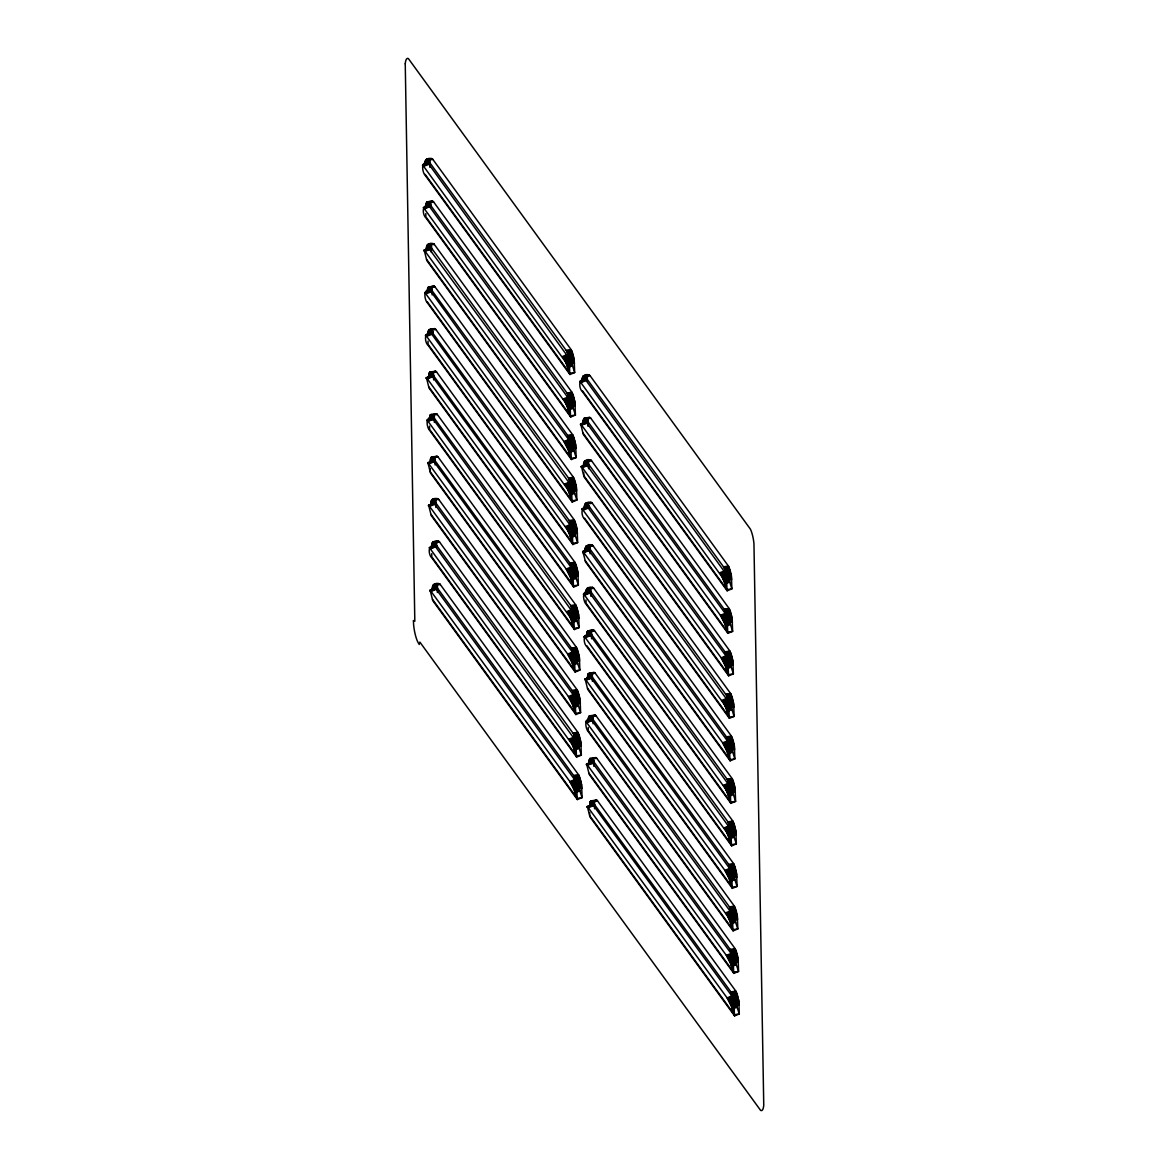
<?xml version="1.0" encoding="UTF-8"?>
<svg xmlns="http://www.w3.org/2000/svg" width="1169" height="1169" viewBox="0 0 1169 1169"><rect width="100%" height="100%" fill="white"/><g stroke="black" fill="none" stroke-linecap="round" stroke-linejoin="round"><path stroke-width="1.5" d="M425.706 206.431L425.691 207.571L430.601 206.811L430.806 203.684L425.896 204.443L425.706 206.431L430.616 205.671M426.422 250.078C424.946 245.402 430.353 241.194 434.327 244.409L572.678 434.751L575.659 444.468L576.142 457.561L571.422 459.505L426.773 260.497L424.186 250.049L563.955 441.531L568.178 449.729L571.422 459.505M427.167 292.586L427.752 287.983L429.359 286.946L568.514 478.033L571.495 487.736L571.977 500.843L576.887 500.069L576.405 486.976L573.424 477.259L435.073 286.916L433.538 286.098L432.662 287.209M429.871 163.163L424.961 163.923L425.034 162.886L429.944 162.111L429.914 167.386M427.912 335.108L428.497 330.491L430.09 329.453L569.245 520.541L572.226 530.244L572.722 543.351L577.632 542.577L577.15 529.484L574.169 519.767L435.803 329.424L433.655 329.19M426.627 246.951L431.551 246.191L431.39 252.402M429.418 418.984L429.388 420.124L434.313 419.35L434.4 417.158L429.476 417.932L429.418 418.984L434.327 418.21M427.255 290.409L432.165 289.634L432.135 294.909M430.134 462.632L430.718 458.014L432.325 456.977L571.48 648.064L574.461 657.782L574.943 670.874L579.853 670.1L579.371 657.007L576.39 647.305L438.039 456.947L436.183 456.348M432.822 334.334L433.027 331.207M433.582 375.702L428.672 376.476L428.745 375.424L433.655 374.65L433.626 379.925M431.639 546.507L431.624 547.647L436.534 546.873L436.622 544.696L431.712 545.455L431.639 546.507L436.548 545.733M432.369 590.155C430.879 585.464 436.3 581.256 440.26 584.471L578.611 774.828L581.592 784.531L582.089 797.638L577.354 799.567L432.72 600.559L430.119 590.126L569.887 781.593L574.111 789.806L577.354 799.567M430.338 459.505L435.248 458.73L435.102 464.941M435.803 503.225L430.893 504L430.966 502.948L435.876 502.173L435.847 507.448M432.574 587.028L437.484 586.253L437.338 592.464M582.162 381.372C580.672 376.696 586.093 372.487 590.067 375.687L728.419 566.044L731.399 575.762L731.882 588.855L727.162 590.798L582.513 391.79C578.29 388.254 578.553 376.009 586.064 380.524L726.782 574.958L722.047 576.901L579.926 381.342M582.922 422.74L582.907 423.879L587.817 423.12L588.022 419.992L583.112 420.752L582.922 422.74L587.832 421.98M583.652 466.402C582.162 461.711 587.583 457.503 591.543 460.718L729.909 651.06L732.875 660.777L733.372 673.87L728.638 675.814L584.003 476.806L581.402 466.358L721.185 657.84L725.408 666.038L728.638 675.814M584.398 508.91C582.907 504.219 588.328 500.011 592.288 503.225L730.64 693.568L733.621 703.285L734.117 716.378L729.383 718.321L584.748 519.314C580.511 515.777 580.788 503.532 588.299 508.062L729.003 702.481L724.283 704.425L582.147 508.866M587.072 380.612L587.452 376.666M585.128 551.417C583.652 546.727 589.059 542.518 593.034 545.733L731.385 736.075L734.366 745.793L734.848 758.886L730.128 760.829L585.479 561.821L582.893 551.373L722.661 742.856L726.884 751.068L730.128 760.829M585.874 593.925C584.383 589.234 589.804 585.026 593.779 588.241L732.13 778.583L735.111 788.301L735.593 801.393L730.873 803.337L586.224 604.329C582.98 601.407 581.344 587.671 589.775 593.078L729.997 786.532L725.262 788.476L583.623 593.881M583.74 464.21L588.65 463.435L588.621 468.711M586.619 636.433L587.203 631.815L588.796 630.778L727.951 821.865L730.932 831.583L731.429 844.676L736.338 843.901L735.856 830.808L732.875 821.106L594.51 630.749L592.362 630.515M589.308 508.135L589.395 505.943L584.471 506.718M587.364 678.941L587.949 674.323L589.541 673.286L728.696 864.373L731.677 874.091L732.159 887.183L737.084 886.409L736.587 873.316L733.606 863.613L595.255 673.256L593.399 672.657M590.097 553.726L590.257 547.516L585.333 548.29M588.095 721.448L588.679 716.831L590.287 715.793L729.441 906.881L732.422 916.598L732.905 929.691L737.814 928.931L737.332 915.824L734.351 906.121L596 715.764L594.816 714.902L593.604 716.056M585.961 591.733L590.871 590.959L590.842 596.234M588.855 762.816L588.84 763.956L593.75 763.182L593.954 760.055L589.044 760.829L588.855 762.816L593.779 762.042M586.706 634.241L591.616 633.466L591.587 638.742M589.585 806.464L590.17 801.846L591.777 800.823L730.917 991.896L733.898 1001.614L734.395 1014.707L739.305 1013.947L738.823 1000.839L735.842 991.137L597.476 800.78L595.956 799.976L595.079 801.086L590.17 801.846M592.332 681.249L592.362 675.974L587.452 676.749M588.299 718.321L593.224 717.547L593.063 723.757M589.673 804.272L594.583 803.512L594.553 808.773M425.034 162.886C424.347 158.823 430.382 157.026 432.837 159.379L571.203 349.736L574.169 359.453L574.666 372.546L569.931 374.489L425.297 175.482C422.053 172.559 420.416 158.823 428.848 164.215L570.048 359.657L565.328 361.586L422.696 165.034L427.839 163.163M428.745 375.424L429.491 372.473L430.835 371.961L569.99 563.049L572.971 572.766L573.453 585.859L578.377 585.084L577.881 571.992L574.9 562.274L436.548 371.932L435.014 371.114L434.152 372.224M429.476 417.932L430.236 414.98L431.58 414.469L570.735 605.557L573.716 615.274L574.198 628.367L579.108 627.592L578.626 614.499L575.645 604.782L437.294 414.44L435.146 414.206M430.966 502.948C430.28 498.885 436.315 497.103 438.77 499.455L577.135 689.812L580.116 699.515L580.598 712.608L575.879 714.551L431.229 515.544L428.628 505.11L568.412 696.578L572.635 704.79L575.879 714.551M431.712 545.455C431.025 541.393 437.06 539.61 439.515 541.963L577.881 732.32L580.847 742.023L581.344 755.13L576.609 757.059L431.975 558.051C427.737 554.515 428.015 542.27 435.526 546.8L576.726 742.227L572.006 744.171L429.374 547.618M427.313 164.508L427.416 163.09M423.441 207.541L565.08 402.136L569.8 400.193L429.593 206.723C422.082 202.208 421.804 214.453 426.042 217.989L570.677 416.997L575.411 415.053L574.914 401.961L571.933 392.243L433.582 201.886L431.434 201.667M573.643 490.308L576.887 500.069L572.167 502.012L427.518 303.005C424.274 300.082 422.637 286.347 431.069 291.753L572.269 487.181L567.549 489.124L424.917 292.557M429.476 291.49L429.651 290.628M574.388 532.816L577.632 542.577L572.912 544.52L428.263 345.513C424.026 341.976 424.303 329.731 431.814 334.261L572.036 527.716L567.301 529.659L425.662 335.065M573.643 587.028L429.008 388.02L426.407 377.572L566.191 569.055L570.414 577.267L573.643 587.028L578.377 585.084L575.133 575.323M575.879 617.831L579.108 627.592L574.388 629.536L429.739 430.528C426.495 427.606 424.873 413.87 433.29 419.276L574.505 614.704L569.771 616.647L427.153 420.08M431.697 419.028L431.872 418.151M575.133 672.043L430.484 473.036L427.898 462.588L567.666 654.07L571.889 662.282L575.133 672.043L579.853 670.1L576.609 660.339M432.442 461.112L434.035 461.784L572.386 652.127L574.753 656.204L570.019 658.147M433.918 546.551L434.283 545.645M434.663 588.635L436.271 589.308L574.622 779.665L576.975 783.727L572.255 785.67M727.907 633.306L583.258 434.298L580.657 423.85L720.44 615.332L724.663 623.53L727.907 633.306L732.627 631.362L732.145 618.269L729.164 608.552L590.798 418.21L588.665 417.976M586.02 465.832L586.312 464.385L725.905 655.897L728.755 660.982L724.035 662.925M588.241 593.355L588.358 591.952M731.619 845.845L728.375 836.083L733.095 834.14L736.338 843.901L731.619 845.845L586.97 646.837C582.732 643.301 583.01 631.055 590.52 635.585L731.224 830.005L726.504 831.948L584.368 636.404M732.349 888.352L587.715 689.345L585.114 678.911L724.897 870.379L729.12 878.591L732.349 888.352L737.084 886.409L733.84 876.648M734.585 919.155L737.814 928.931L733.095 930.86L588.445 731.852C585.201 728.945 583.579 715.194 591.996 720.601L732.218 914.07L727.498 915.999L585.859 721.419L591.003 719.534M590.462 720.878L590.579 719.476M733.84 973.368L589.191 774.36L586.604 763.927L726.373 955.394L730.596 963.607L733.84 973.368L738.56 971.439L738.077 958.332L735.096 948.629L596.745 758.272L594.597 758.038M734.585 1015.876L589.936 816.868L587.335 806.435L727.118 997.902L731.341 1006.114L734.585 1015.876L739.305 1013.947L736.061 1004.171M425.896 204.443L427.138 201.857L432.413 201.039M583.112 420.752L584.368 418.166L589.629 417.348M589.044 760.829L589.98 758.433L591.821 759.046L730.187 949.389L733.168 959.106L733.65 972.199L738.56 971.439L735.316 961.663M430.44 159.685L431.668 158.531M436.373 499.748L437.601 498.593M587.656 375.994L588.884 374.84M589.147 461.01L590.374 459.855M591.368 588.533L592.595 587.379M428.789 248.281L568.689 439.588L571.042 443.665L566.307 445.608M437.367 541.729L438.346 541.101M590.14 502.991L591.119 502.363M590.886 545.499L591.85 544.871M422.52 165.487L427.24 163.558M423.397 165.326L428.132 163.397M422.52 165.91L425.662 164.61M423.733 165.677L428.468 163.748M424.113 166.159L428.848 164.215M423.324 207.702L428.585 205.671M424.142 207.834L428.862 205.905M424.829 207.775L428.351 205.569M424.479 208.199L429.213 206.255M424.858 208.667L429.593 206.723M424.055 250.21L429.081 248.076M423.996 250.502L429.315 248.179M424.888 250.341L429.607 248.412M423.996 250.926L428.731 248.982M425.224 250.707L429.944 248.763M425.604 251.174L430.324 249.245M424.8 292.732L430.06 290.686M424.742 293.024L429.461 291.081M425.633 292.849L430.353 290.92M425.969 293.214L430.689 291.271M426.349 293.682L431.069 291.753M425.545 335.24L430.806 333.194M425.487 335.532L431.098 333.428M425.487 335.941L430.207 334.013M426.714 335.722L431.434 333.779M427.094 336.19L431.814 334.261M426.29 377.748L431.317 375.6L432.559 376.769L570.91 567.111L573.263 571.188L568.543 573.131M426.232 378.04L431.551 375.702M427.109 377.865L431.843 375.936M426.232 378.449L431.317 375.6M427.445 378.23L432.179 376.286M427.825 378.698L432.559 376.769M562.479 356.516L567.199 354.572M562.903 357.159L567.637 355.215M563.37 357.889L568.09 355.96M563.838 358.722L568.572 356.779M564.335 359.628L569.055 357.685M564.832 360.578L569.551 358.649M565.328 361.586L565.796 362.624L570.53 360.695M427.021 420.256L432.296 418.21M426.963 420.548L431.697 418.604M427.854 420.387L432.574 418.444M565.796 362.624L566.264 363.676L569.405 362.375M428.19 420.738L432.91 418.794M428.57 421.205L433.29 419.276M569.931 374.489L566.702 364.713L569.844 363.427M567.097 365.736L571.831 363.807L571.422 362.785M567.462 366.73L572.182 364.786L571.831 363.807M567.783 367.665L572.503 365.722L572.182 364.786M579.795 381.503L585.055 379.472M579.736 381.795L585.348 379.706M580.964 382L585.684 380.057M581.344 382.468L586.064 380.524M563.21 399.024L567.944 397.08M563.648 399.666L568.368 397.723M564.101 400.397L568.835 398.468M564.583 401.23L569.318 399.287M565.577 403.1L570.297 401.157L571.261 403.203L566.541 405.132L565.08 402.136M566.059 404.094L570.793 402.165M427.766 462.763L432.793 460.63M427.708 463.056L433.027 460.718M428.599 462.895L433.319 460.951M566.541 405.132L567.009 406.184L571.729 404.24M427.708 463.465L432.442 461.536M428.935 463.245L433.655 461.302M429.315 463.713L434.035 461.784M570.677 416.997L567.433 407.221L570.589 405.935M567.842 408.244L572.562 406.315L572.167 405.292M568.207 409.238L572.927 407.294L572.562 406.315M568.514 410.173L573.248 408.229L572.927 407.294M580.54 424.011L585.567 421.877L586.809 423.046L725.16 613.389L727.513 617.466L722.793 619.409M580.482 424.318L585.801 421.98M581.373 424.142L586.093 422.214M580.482 424.727L583.638 423.441M581.709 424.508L586.429 422.564M582.089 424.975L586.809 423.046M563.955 441.531L568.689 439.588M564.393 442.174L569.113 440.231M564.846 442.905L569.581 440.976M565.328 443.738L570.048 441.794M565.825 444.644L570.545 442.7M566.804 446.602L571.524 444.673M567.286 447.639L570.428 446.353M428.512 505.271L433.538 503.138L434.78 504.292L573.131 694.649L575.484 698.711L570.764 700.655M428.453 505.563L433.772 503.225M429.344 505.403L434.064 503.459M567.739 448.691L570.896 447.406M428.453 505.972L433.538 503.138M429.681 505.753L434.4 503.81M430.06 506.221L434.78 504.292M568.178 449.729L571.334 448.443M568.587 450.752L573.307 448.823L572.912 447.8M568.952 451.745L573.672 449.802L573.307 448.823M569.259 452.681L573.994 450.737L573.672 449.802M581.285 466.533L586.546 464.488M581.227 466.826L585.947 464.882M582.104 466.65L586.838 464.721M581.227 467.235L585.947 465.291M582.44 467.016L587.174 465.072M582.82 467.483L587.554 465.554M564.7 484.039L569.42 482.096M565.138 484.682L569.858 482.739M565.591 485.413L570.311 483.484M566.074 486.246L570.793 484.317M566.556 487.152L571.29 485.208M567.053 488.116L571.787 486.172M567.549 489.124L568.032 490.147L572.752 488.218M429.257 547.779L434.517 545.733M430.776 547.428L433.918 546.128M430.075 547.91L434.81 545.967M568.032 490.147L568.485 491.199L571.641 489.913M430.411 548.261L435.146 546.318M430.791 548.743L435.526 546.8M572.167 502.012L568.923 492.237L572.079 490.951M569.318 493.26L574.052 491.331M569.683 494.253L574.417 492.31M570.004 495.188L574.724 493.245M582.03 509.041L587.291 506.995M581.972 509.333L587.569 507.229M583.185 509.523L587.919 507.58M583.565 509.991L588.299 508.062M565.445 526.547L570.165 524.603M565.869 527.19L570.604 525.246M566.337 527.935L571.057 525.992M566.819 528.753L571.539 526.824M567.301 529.659L567.798 530.624L572.518 528.68M567.798 530.624L568.295 531.632L571.436 530.331M568.295 531.632L568.762 532.655L573.497 530.726L573.015 529.689M430.002 590.287L435.029 588.153M429.944 590.579L435.263 588.255M430.82 590.418L435.54 588.475M568.762 532.655L569.23 533.707L573.95 531.778M429.944 590.988L434.663 589.059M431.156 590.769L435.891 588.825M431.536 591.251L436.271 589.308M572.912 544.52L569.668 534.759L572.81 533.459M570.063 535.782L574.797 533.838M570.428 536.761L575.148 534.817M570.75 537.696L575.469 535.753M582.761 551.549L587.788 549.415L589.03 550.57L727.396 740.912L730.23 745.997L725.511 747.941M582.703 551.841L588.022 549.503M583.594 551.666L588.314 549.737M582.703 552.25L587.788 549.415M583.93 552.031L588.65 550.088M582.776 552.791L587.437 550.321M584.31 552.499L589.03 550.57M566.191 569.055L570.91 567.111M566.614 569.698L571.349 567.754M567.082 570.443L571.802 568.499M567.549 571.261L572.284 569.332M568.046 572.167L572.766 570.224M569.025 574.14L573.76 572.196M569.508 575.163L572.664 573.877M569.975 576.215L573.117 574.929M570.414 577.267L573.555 575.966M570.808 578.29L575.528 576.346M571.173 579.269L575.893 577.325M571.495 580.204L576.215 578.26M583.506 594.057L588.767 592.011M583.448 594.349L588.168 592.405M584.339 594.188L589.059 592.245M584.675 594.539L589.395 592.595M585.055 595.006L589.775 593.078M566.921 611.562L571.656 609.619M567.36 612.205L572.079 610.262M567.813 612.951L572.547 611.007M568.295 613.769L573.015 611.84M568.792 614.675L573.511 612.731M569.288 615.639L574.008 613.696M569.771 616.647L570.253 617.685L574.973 615.742M570.253 617.685L570.72 618.722L573.862 617.437M574.388 629.536L571.144 619.775L574.3 618.474M571.553 620.797L576.273 618.854M571.919 621.776L576.638 619.848M572.226 622.712L576.96 620.768M719.695 572.825L724.415 570.881M720.133 573.468L724.853 571.524M720.586 574.198L725.321 572.269M721.068 575.031L725.788 573.088M721.551 575.937L726.285 573.994M722.047 576.901L722.544 577.895L727.264 575.966M722.544 577.895L723.026 578.933L727.746 577.004M584.252 636.564L589.512 634.519M584.193 636.857L589.804 634.752M584.193 637.266L587.349 635.98M723.026 578.933L723.479 579.985L728.214 578.041M585.421 637.047L590.14 635.103M585.801 637.514L590.52 635.585M727.162 590.798L723.918 581.022L727.074 579.736M724.327 582.045L729.047 580.116L728.638 579.093M724.678 583.039L729.412 581.095L729.047 580.116M724.999 583.974L729.719 582.03L729.412 581.095M567.666 654.07L572.386 652.127M568.105 654.713L572.825 652.77M568.558 655.458L573.292 653.515M569.04 656.277L573.76 654.348M569.522 657.183L574.257 655.239M570.516 659.155L575.236 657.212L575.718 658.249L570.998 660.193M571.451 661.23L576.185 659.301M571.889 662.282L575.046 660.982M572.299 663.305L577.018 661.362M572.649 664.284L577.384 662.355M572.971 665.219L577.691 663.276M720.44 615.332L725.16 613.389M720.878 615.975L725.598 614.032M721.331 616.706L726.051 614.777M721.814 617.539L726.534 615.595M722.296 618.445L727.03 616.501M723.29 620.403L728.009 618.474M723.772 621.44L726.913 620.154M584.997 679.072L590.024 676.939L591.266 678.093L729.617 868.45L732.466 873.521L727.732 875.464M584.938 679.364L590.257 677.026M585.815 679.204L590.55 677.26M724.225 622.492L727.381 621.207M584.938 679.773L590.024 676.939M586.151 679.554L590.886 677.611M586.531 680.022L591.266 678.093M724.663 623.53L727.805 622.244M725.058 624.553L729.792 622.624L729.383 621.601M725.423 625.547L730.157 623.603L729.792 622.624M725.744 626.482L730.464 624.538L730.157 623.603M568.412 696.578L573.131 694.649M568.85 697.221L573.57 695.277M569.303 697.966L574.023 696.023M569.785 698.784L574.505 696.856M570.267 699.69L575.002 697.761M571.261 701.663L575.981 699.72M571.743 702.701L576.463 700.757M572.196 703.738L575.353 702.452M572.635 704.79L575.776 703.49M573.029 705.813L577.764 703.87L577.354 702.847M573.394 706.792L578.129 704.863L577.764 703.87M573.716 707.727L578.436 705.798L578.129 704.863M721.185 657.84L725.905 655.897M721.609 658.483L726.344 656.54M722.077 659.214L726.797 657.285M722.544 660.047L727.279 658.118M723.041 660.953L727.761 659.009M723.538 661.917L728.258 659.974M724.502 663.948L729.237 662.019M585.669 721.872L590.403 719.929M586.56 721.711L591.28 719.768M724.97 665L728.112 663.714M586.896 722.062L591.616 720.119M587.276 722.544L591.996 720.601M725.408 666.038L728.55 664.752M725.803 667.061L730.537 665.132L730.128 664.109M726.168 668.054L730.888 666.111L730.537 665.132M726.49 668.989L731.209 667.046L730.888 666.111M569.157 739.086L573.877 737.157M569.581 739.729L574.315 737.8M570.048 740.474L574.768 738.53M570.516 741.292L575.25 739.363M571.013 742.198L575.732 740.269M571.509 743.163L576.229 741.219M572.006 744.171L572.474 745.208L577.208 743.265M572.474 745.208L572.942 746.246L577.661 744.317M576.609 757.059L573.38 747.298L576.522 745.997M573.774 748.321L578.509 746.377L578.1 745.354M574.14 749.3L578.86 747.371L578.509 746.377M574.461 750.235L579.181 748.306L578.86 747.371M721.916 700.348L726.65 698.404M722.354 700.991L727.074 699.047M722.807 701.736L727.542 699.793M723.29 702.554L728.024 700.626M723.786 703.46L728.506 701.517M724.283 704.425L724.765 705.433L729.5 703.49M724.765 705.433L725.248 706.456L729.967 704.527M586.473 764.088L591.499 761.954L592.741 763.109L731.093 953.466L733.46 957.528L728.725 959.471M586.414 764.38L591.733 762.056M587.306 764.219L592.025 762.276M725.248 706.456L725.715 707.508L730.435 705.579M586.414 764.789L589.571 763.503M587.642 764.57L592.362 762.626M588.022 765.052L592.741 763.109M729.383 718.321L726.139 708.56L729.295 707.26M726.548 709.583L731.268 707.64L730.873 706.617M726.913 710.562L731.633 708.619L731.268 707.64M727.22 711.497L731.955 709.554L731.633 708.619M569.887 781.593L574.622 779.665M570.326 782.236L575.046 780.308M570.779 782.982L575.513 781.038M571.261 783.814L575.996 781.871M571.758 784.706L576.478 782.777M572.737 786.679L577.471 784.735M573.219 787.716L576.375 786.416M573.687 788.754L576.828 787.468M574.111 789.806L578.845 787.862L582.089 797.638L577.165 798.398L432.53 599.39M574.52 790.829L579.239 788.885M574.885 791.808L579.605 789.879M575.192 792.743L579.926 790.814M722.661 742.856L727.396 740.912M723.1 743.499L727.819 741.555M723.553 744.244L728.287 742.3M724.035 745.062L728.755 743.133M724.532 745.968L729.251 744.025M725.014 746.933L729.748 744.989M725.993 748.964L730.713 747.035M587.218 806.595L592.245 804.462L593.487 805.616L731.838 995.973L734.687 1001.044L729.967 1002.987M587.159 806.888L592.478 804.564M588.051 806.727L592.771 804.783M726.446 750.016L729.602 748.73M587.159 807.311L592.245 804.462M588.387 807.078L593.107 805.134M588.767 807.56L593.487 805.616M726.884 751.068L730.04 749.767M727.293 752.091L732.013 750.147L731.619 749.124M727.659 753.07L732.378 751.126L732.013 750.147M727.966 754.005L732.7 752.062L732.378 751.126M723.406 785.363L728.126 783.42M723.845 786.006L728.565 784.063M724.298 786.752L729.018 784.808M724.78 787.57L729.5 785.641M725.759 789.44L730.493 787.497L730.976 788.505L726.256 790.449L725.262 788.476M726.256 790.449L726.738 791.486L731.458 789.543M726.738 791.486L727.191 792.524L731.926 790.595M730.873 803.337L727.629 793.576L730.786 792.275M728.024 794.599L732.758 792.655L732.349 791.632M728.389 795.578L733.124 793.649L732.758 792.655M728.711 796.513L733.431 794.569L733.124 793.649M724.152 827.871L728.871 825.942M724.575 828.514L729.31 826.571M725.043 829.259L729.763 827.316M725.525 830.078L730.245 828.149M726.007 830.984L730.742 829.04M726.504 831.948L727.001 832.956L731.721 831.013M727.001 832.956L727.469 833.994L730.625 832.693M727.469 833.994L727.936 835.031L731.093 833.745M728.769 837.106L733.504 835.163M729.135 838.085L733.854 836.156M729.456 839.021L734.176 837.077M724.897 870.379L729.617 868.45M725.321 871.022L730.055 869.078M725.788 871.767L730.508 869.824M726.256 872.585L730.99 870.657M726.753 873.491L731.473 871.563M727.25 874.456L731.969 872.512M728.214 876.502L732.948 874.558M728.682 877.539L731.823 876.253M729.12 878.591L732.262 877.291M729.514 879.614L734.234 877.671M729.88 880.593L734.6 878.664M730.201 881.528L734.921 879.599M725.628 912.887L730.362 910.958M726.066 913.53L730.786 911.601M726.519 914.275L731.253 912.331M727.001 915.108L731.721 913.164M727.498 915.999L727.995 916.964L732.715 915.02M728.477 917.972L733.211 916.028L733.679 917.066L728.959 919.009L727.995 916.964M728.959 919.009L729.427 920.047L734.147 918.118M733.095 930.86L729.851 921.099L733.007 919.798M730.26 922.122L734.98 920.178M730.625 923.101L735.345 921.172M730.932 924.036L735.666 922.107M726.373 955.394L731.093 953.466M726.811 956.037L731.531 954.109M727.264 956.783L731.999 954.839M727.746 957.616L732.466 955.672M728.229 958.507L732.963 956.578M729.222 960.48L733.942 958.536M729.704 961.517L732.846 960.217M730.157 962.555L733.314 961.269M730.596 963.607L733.752 962.306M731.005 964.63L735.725 962.686M731.356 965.609L736.09 963.68M731.677 966.544L736.397 964.615M727.118 997.902L731.838 995.973M727.556 998.545L732.276 996.616M728.009 999.29L732.729 997.347M728.492 1000.123L733.211 998.18M728.974 1001.015L733.708 999.086M729.471 1001.979L734.19 1000.05M730.45 1004.025L735.169 1002.081M730.903 1005.077L734.059 1003.776M731.341 1006.114L734.483 1004.829M731.736 1007.137L736.47 1005.194M732.101 1008.116L736.835 1006.188M732.422 1009.052L737.142 1007.123M584.821 379.37L584.471 380.276M585.567 421.877L585.201 422.783M587.057 506.893L586.692 507.814M589.278 634.431L588.913 635.337M591.499 761.954L591.149 762.86M426.071 159.554L432.048 158.648M425.779 159.919L432.442 158.94M425.531 160.445L432.837 159.379M425.311 161.132L428.585 160.621M425.151 161.936L430.06 161.176M426.817 202.062L432.778 201.156M426.524 202.427L433.173 201.448M426.261 202.953L433.582 201.886M426.057 203.64L430.966 202.865M425.764 205.393L430.689 204.619M427.562 244.569L433.524 243.663M427.269 244.935L433.918 243.956M427.006 245.475L434.327 244.409M426.802 246.148L430.075 245.636M426.51 247.901L431.419 247.127M426.451 248.939L431.361 248.179M428.292 287.077L433.889 286.054M429.359 286.946L434.269 286.171M428 287.442L434.663 286.463M427.752 287.983L435.073 286.916M427.547 288.655L430.82 288.144M427.372 289.474L432.282 288.699M427.182 291.446L432.106 290.686M429.038 329.585L434.634 328.562M430.09 329.453L435.014 328.694M428.745 329.965L435.409 328.971M428.497 330.491L435.803 329.424M428.278 331.163L431.551 330.652M428.117 331.981L431.39 331.47M428 332.917L432.91 332.142M427.927 333.954L432.837 333.194M426.393 159.349L427.927 160.153L566.278 350.51L571.203 349.736M429.783 372.093L435.745 371.201M429.491 372.473L436.139 371.479M566.278 350.51L571.597 350.408M429.242 372.999L436.548 371.932M429.023 373.671L432.296 373.159M566.687 351.182L567.097 351.986L572.006 351.211M428.862 374.489L433.772 373.715M567.097 351.986L567.491 352.921L572.401 352.147M567.491 352.921L567.856 353.959L572.766 353.199M567.856 353.959L568.207 355.098L573.117 354.339M568.207 355.098L568.529 356.311L573.438 355.551M568.529 356.311L568.806 357.582L573.731 356.823M568.806 357.582L569.055 358.898L573.964 358.123M572.503 365.722L574.666 372.546L569.756 373.32L569.259 360.213L574.169 359.453M569.42 361.528L574.33 360.768M569.522 362.828L574.447 362.054M569.595 364.07L574.505 363.311M583.302 375.863L589.264 374.957M583.01 376.228L587.919 375.468M583.623 375.658L589.658 375.249M582.746 376.754L586.02 376.243M584.748 376.023L590.067 375.687M582.542 377.441L585.815 376.929M582.367 378.245L587.276 377.485M582.25 379.194L587.159 378.42M582.177 380.232L587.101 379.472M427.138 201.857L428.672 202.661L567.023 393.018L571.933 392.243M430.528 414.6L436.49 413.709M430.236 414.98L436.885 413.987M567.023 393.018L572.342 392.916M429.973 415.506L437.294 414.44M429.768 416.179L433.041 415.667M567.433 393.69L567.842 394.494L572.752 393.719M429.593 416.997L434.517 416.222M567.842 394.494L568.222 395.429L573.146 394.654M568.222 395.429L568.602 396.466L573.511 395.707M568.602 396.466L568.952 397.606L573.862 396.846M568.952 397.606L569.274 398.819L574.184 398.059M569.274 398.819L569.551 400.09L574.461 399.33M569.551 400.09L569.8 401.405L574.71 400.631M573.248 408.229L575.411 415.053L570.487 415.828L570.004 402.721L574.914 401.961M570.165 404.036L575.075 403.276M570.267 405.336L575.177 404.562M570.326 406.578L575.25 405.818M584.032 418.37L590.009 417.465M583.74 418.736L590.403 417.757M583.492 419.276L586.765 418.765M584.368 418.166L585.888 418.97L590.798 418.21M583.273 419.949L588.197 419.174M582.995 421.702L587.905 420.928M427.883 244.365L429.418 245.169L567.769 435.526L572.678 434.751M431.273 457.108L437.235 456.217M430.981 457.488L434.254 456.977M432.72 457.269L437.63 456.494M567.769 435.526L573.088 435.423M430.718 458.014L433.991 457.503M433.114 457.707L438.039 456.947M430.513 458.686L433.787 458.175M568.178 436.198L568.572 437.001L573.497 436.242M568.572 437.001L568.967 437.937L573.877 437.162M430.221 460.44L435.131 459.665M568.967 437.937L569.347 438.974L574.257 438.214M430.148 461.492L435.073 460.718M569.347 438.974L569.683 440.114L574.607 439.354M569.683 440.114L570.004 441.327L574.929 440.567M570.004 441.327L570.297 442.598L575.206 441.838M570.297 442.598L570.545 443.913L575.455 443.139M573.994 450.737L576.142 457.561L571.232 458.336L570.75 445.228L575.659 444.468M570.91 446.558L575.82 445.784M571.013 447.844L575.922 447.069M571.071 449.086L575.981 448.326M584.778 460.878L590.754 459.972M584.485 461.244L591.149 460.265M584.237 461.784L591.543 460.718M584.018 462.456L587.291 461.945M583.857 463.275L588.767 462.5M583.667 465.247L588.577 464.488M568.514 478.033L573.424 477.259M432.004 499.616L437.98 498.725M431.712 499.996L436.636 499.221M432.34 499.411L438.375 499.002M568.923 478.706L573.833 477.931M431.463 500.522L434.736 500.011M433.465 499.777L438.77 499.455M431.244 501.194L436.169 500.434M569.318 479.509L574.227 478.749M431.083 502.012L435.993 501.238M569.712 480.444L574.622 479.685M570.077 481.496L575.002 480.722M570.428 482.622L575.338 481.862M570.75 483.834L575.659 483.075M571.042 485.106L575.952 484.346M571.29 486.421L576.2 485.646M571.495 487.736L576.405 486.976M571.641 489.066L576.565 488.291M571.758 490.352L576.668 489.577M571.816 491.594L576.726 490.834M585.523 503.386L591.485 502.495M585.231 503.766L591.879 502.772M584.968 504.292L592.288 503.225M584.763 504.964L588.036 504.453M584.602 505.782L587.875 505.271M584.412 507.755L589.322 506.995M569.245 520.541L574.169 519.767M432.749 542.124L438.726 541.232M432.457 542.504L435.73 541.992M433.071 541.919L439.12 541.51M569.654 521.213L574.578 520.439M432.209 543.03L435.482 542.518M434.196 542.284L439.515 541.963M431.989 543.702L436.899 542.942M570.063 522.017L574.973 521.257M431.829 544.52L436.738 543.746M570.457 522.952L575.367 522.192M570.823 524.004L575.732 523.23M571.173 525.129L576.083 524.37M571.495 526.357L576.405 525.582M571.773 527.614L576.697 526.854M572.021 528.929L576.945 528.154M572.226 530.244L577.15 529.484M572.386 531.574L577.296 530.799M572.503 532.859L577.413 532.1M572.562 534.101L577.471 533.342M586.268 545.894L592.23 545.002M585.976 546.274L592.625 545.28M585.713 546.8L593.034 545.733M585.508 547.472L590.418 546.697M585.216 549.225L590.126 548.451M585.158 550.278L590.067 549.503M586.765 551.154L590.053 550.643M569.99 563.049L574.9 562.274M433.494 584.632L439.456 583.74M433.202 585.011L439.851 584.018M570.399 563.721L575.309 562.947M432.939 585.537L437.864 584.763M433.816 584.427L435.35 585.245L440.26 584.471M570.808 564.525L575.718 563.765M432.735 586.21L436.008 585.698M571.188 565.46L576.112 564.7M432.442 587.963L437.367 587.203M571.568 566.512L576.478 565.738M432.384 589.015L437.294 588.241M571.919 567.652L576.828 566.877M572.24 568.865L577.15 568.09M572.518 570.136L577.428 569.361M572.766 571.436L577.676 570.662M572.971 572.766L577.881 571.992M573.131 574.081L578.041 573.307M573.234 575.367L578.158 574.607M573.292 576.609L578.217 575.849M585.143 376.462L723.509 566.819L728.419 566.044M586.999 588.402L592.975 587.51M586.706 588.781L593.37 587.788M723.509 566.819L728.828 566.717M586.458 589.308L593.779 588.241M586.253 589.98L589.527 589.468M723.918 567.491L724.312 568.295L729.222 567.52M586.078 590.798L590.988 590.024M724.312 568.295L724.707 569.23L729.617 568.455M724.707 569.23L725.072 570.267L729.997 569.508M585.888 592.785L590.813 592.011M725.072 570.267L725.423 571.407L730.347 570.647M725.423 571.407L725.744 572.62L730.654 571.86M725.744 572.62L726.037 573.891L730.946 573.131M726.037 573.891L726.285 575.206L731.195 574.432M729.719 582.03L731.882 588.855L726.972 589.629L726.49 576.522L731.399 575.762M726.636 577.837L731.56 577.077M726.753 579.137L731.662 578.363M726.811 580.379L731.721 579.619M570.735 605.557L575.645 604.782M571.144 606.229L576.054 605.454M571.539 607.032L576.463 606.273M571.933 607.968L576.843 607.208M572.313 609.02L577.223 608.245M572.664 610.16L577.574 609.385M572.971 611.372L577.895 610.598M573.263 612.644L578.173 611.869M573.511 613.944L578.421 613.17M573.716 615.274L578.626 614.499M573.877 616.589L578.787 615.815M573.979 617.875L578.889 617.115M574.037 619.117L578.947 618.357M585.888 418.97L724.239 609.327L729.164 608.552M587.744 630.909L593.341 629.886M588.796 630.778L593.72 630.018M587.452 631.289L594.115 630.296M724.239 609.327L729.573 609.224M587.203 631.815L594.51 630.749M586.984 632.487L590.257 631.976M724.648 609.999L725.058 610.803L729.967 610.043M586.823 633.306L591.733 632.531M725.058 610.803L725.452 611.738L730.362 610.963M725.452 611.738L725.817 612.775L730.727 612.015M586.633 635.293L591.543 634.519M725.817 612.775L726.168 613.915L731.078 613.155M726.168 613.915L726.49 615.128L731.399 614.368M726.49 615.128L726.782 616.399L731.692 615.639M726.782 616.399L727.016 617.714L731.94 616.94M730.464 624.538L732.627 631.362L727.717 632.137L727.22 619.029L732.145 618.269M727.381 620.359L732.291 619.585M727.498 621.645L732.408 620.871M727.556 622.887L732.466 622.127M571.48 648.064L576.39 647.305M571.889 648.737L576.799 647.962M572.284 649.54L577.194 648.78M572.678 650.475L577.588 649.716M573.044 651.528L577.968 650.753M573.394 652.667L578.319 651.893M573.716 653.88L578.626 653.106M574.008 655.151L578.918 654.377M574.257 656.452L579.166 655.692M574.461 657.782L579.371 657.007M574.607 659.097L579.532 658.322M574.724 660.383L579.634 659.623M574.783 661.639L579.692 660.865M585.099 460.674L586.633 461.477L724.985 651.834L729.909 651.06M588.489 673.417L594.086 672.394M589.541 673.286L594.451 672.526M588.197 673.797L594.846 672.803M724.985 651.834L730.304 651.732M587.949 674.323L595.255 673.256M587.729 674.995L592.639 674.235M725.394 652.507L725.803 653.31L730.713 652.55M587.569 675.814L592.478 675.039M725.803 653.31L726.197 654.245L731.107 653.486M726.197 654.245L726.563 655.298L731.473 654.523M587.379 677.801L592.288 677.026M726.563 655.298L726.913 656.423L731.823 655.663M589.001 678.678L592.274 678.166M726.913 656.423L727.235 657.636L732.145 656.876M727.235 657.636L727.513 658.907L732.437 658.147M727.513 658.907L727.761 660.222L732.671 659.448M731.209 667.046L733.372 673.87L728.462 674.645L727.966 661.537L732.875 660.777M728.126 662.867L733.036 662.092M728.229 664.153L733.153 663.378M728.302 665.395L733.211 664.635M433.86 500.215L572.211 690.572L577.135 689.812M572.211 690.572L577.544 690.484M572.62 691.244L573.029 692.048L577.939 691.288M573.029 692.048L573.424 692.983L578.334 692.223M573.424 692.983L573.789 694.035L578.699 693.261M573.789 694.035L574.14 695.175L579.05 694.401M574.14 695.175L574.461 696.388L579.371 695.613M574.461 696.388L574.753 697.659L579.663 696.885M574.753 697.659L574.987 698.96L579.912 698.2M578.436 705.798L580.598 712.608L575.689 713.382L575.192 700.289L580.116 699.515M575.353 701.605L580.262 700.83M575.469 702.89L580.379 702.131M575.528 704.147L580.438 703.373M585.844 503.181L587.379 503.985L725.73 694.342L730.64 693.568M589.234 715.925L595.196 715.033M588.942 716.305L595.591 715.311M725.73 694.342L731.049 694.24M588.679 716.831L596 715.764M588.475 717.503L591.748 716.992M726.139 695.014L726.548 695.818L731.458 695.058M726.548 695.818L726.928 696.753L731.852 695.993M588.182 719.256L593.107 718.497M726.928 696.753L727.308 697.805L732.218 697.031M588.124 720.309L593.034 719.534M727.308 697.805L727.659 698.93L732.568 698.171M727.659 698.93L727.98 700.158L732.89 699.383M727.98 700.158L728.258 701.415L733.168 700.655M728.258 701.415L728.506 702.73L733.416 701.955M731.955 709.554L734.117 716.378L729.193 717.152L728.711 704.045L733.621 703.285M728.871 705.375L733.781 704.6M728.974 706.66L733.884 705.901M729.032 707.903L733.957 707.143M434.605 542.737L572.956 733.08L577.881 732.32M572.956 733.08L578.275 732.992M573.365 733.752L573.774 734.57L578.684 733.796M573.774 734.57L574.169 735.491L579.079 734.731M574.169 735.491L574.534 736.543L579.444 735.769M574.534 736.543L574.885 737.683L579.795 736.908M574.885 737.683L575.206 738.896L580.116 738.121M575.206 738.896L575.484 740.167L580.409 739.392M575.484 740.167L575.732 741.467L580.642 740.708M579.181 748.306L581.344 755.13L576.434 755.89L575.937 742.797L580.847 742.023M576.098 744.112L581.008 743.338M576.2 745.398L581.125 744.638M576.273 746.655L581.183 745.88M586.59 545.689L588.124 546.493L726.475 736.85L731.385 736.075M589.98 758.433L595.942 757.541M591.426 758.593L596.336 757.819M726.475 736.85L731.794 736.748M589.424 759.339L596.745 758.272M589.22 760.011L592.493 759.499M726.884 737.522L727.279 738.326L732.203 737.566M727.279 738.326L727.673 739.261L732.583 738.501M588.928 761.764L593.837 761.004M727.673 739.261L728.053 740.313L732.963 739.539M728.053 740.313L728.389 741.453L733.314 740.678M728.389 741.453L728.711 742.666L733.635 741.891M728.711 742.666L729.003 743.937L733.913 743.163M729.003 743.937L729.251 745.237L734.161 744.463M732.7 752.062L734.848 758.886L729.938 759.66L729.456 746.567L734.366 745.793M729.617 747.882L734.527 747.108M729.719 749.168L734.629 748.408M729.777 750.41L734.687 749.65M435.35 585.245L573.701 775.588L578.611 774.828M573.701 775.588L579.02 775.5M574.111 776.26L574.52 777.078L579.429 776.304M574.52 777.078L574.9 777.999L579.824 777.239M574.9 777.999L575.28 779.051L580.189 778.276M575.28 779.051L575.63 780.191L580.54 779.416M575.63 780.191L575.952 781.403L580.861 780.629M575.952 781.403L576.229 782.675L581.139 781.9M576.229 782.675L576.478 783.975L581.388 783.215M577.165 798.398L576.682 785.305L581.592 784.531M576.843 786.62L581.753 785.846M576.945 787.906L581.855 787.146M577.004 789.163L581.928 788.388M587.335 588.197L588.855 589.001L727.22 779.358L732.13 778.583M590.71 800.955L596.687 800.049M590.418 801.32L595.342 800.546M592.172 801.101L597.081 800.341M727.22 779.358L732.539 779.255M592.566 801.554L597.476 800.78M589.95 802.519L594.875 801.759M727.629 780.03L728.024 780.834L732.934 780.074M589.79 803.337L594.7 802.562M728.024 780.834L728.419 781.769L733.328 781.009M728.419 781.769L728.784 782.821L733.708 782.046M589.6 805.324L594.51 804.55M728.784 782.821L729.135 783.961L734.044 783.186M729.135 783.961L729.456 785.173L734.366 784.399M729.456 785.173L729.748 786.445L734.658 785.67M729.748 786.445L729.997 787.745L734.906 786.971M733.431 794.569L735.593 801.393L730.683 802.168L730.201 789.075L735.111 788.301M730.347 790.39L735.272 789.616M730.464 791.676L735.374 790.916M730.523 792.933L735.433 792.158M727.951 821.865L732.875 821.106M728.36 822.538L733.284 821.763M728.769 823.341L733.679 822.581M729.164 824.277L734.074 823.517M729.529 825.329L734.439 824.554M729.88 826.468L734.79 825.694M730.201 827.681L735.111 826.907M730.479 828.953L735.403 828.178M730.727 830.253L735.652 829.493M730.932 831.583L735.856 830.808M731.093 832.898L736.002 832.123M731.209 834.184L736.119 833.424M731.268 835.44L736.178 834.666M728.696 864.373L733.606 863.613M729.105 865.045L734.015 864.286M729.514 865.849L734.424 865.089M729.894 866.784L734.819 866.024M730.274 867.836L735.184 867.062M730.625 868.976L735.535 868.202M730.946 870.189L735.856 869.415M731.224 871.46L736.134 870.686M731.473 872.761L736.382 872.001M731.677 874.091L736.587 873.316M731.838 875.406L736.748 874.631M731.94 876.692L736.865 875.932M731.999 877.948L736.923 877.174M729.441 906.881L734.351 906.121M729.851 907.553L734.76 906.793M730.245 908.371L735.169 907.597M730.64 909.292L735.549 908.532M731.02 910.344L735.929 909.57M731.37 911.484L736.28 910.709M731.677 912.697L736.602 911.922M731.969 913.968L736.879 913.194M732.218 915.269L737.128 914.509M732.422 916.598L737.332 915.824M732.583 917.913L737.493 917.139M732.685 919.199L737.595 918.439M732.744 920.456L737.654 919.682M730.187 949.389L735.096 948.629M730.596 950.061L735.506 949.301M730.99 950.879L735.9 950.105M731.385 951.814L736.295 951.04M731.75 952.852L736.675 952.077M732.101 953.992L737.025 953.217M732.422 955.205L737.332 954.43M732.715 956.476L737.624 955.701M732.963 957.776L737.873 957.016M733.168 959.106L738.077 958.332M733.314 960.421L738.238 959.647M733.431 961.707L738.34 960.947M733.489 962.964L738.399 962.189M730.917 991.896L735.842 991.137M731.326 992.569L736.251 991.809M731.736 993.387L736.645 992.613M732.13 994.322L737.04 993.548M732.495 995.36L737.405 994.585M732.846 996.499L737.756 995.725M733.168 997.712L738.077 996.938M733.46 998.984L738.37 998.209M733.694 1000.284L738.618 999.524M733.898 1001.614L738.823 1000.839M734.059 1002.929L738.969 1002.169M734.176 1004.229L739.086 1003.455M734.234 1005.472L739.144 1004.697M425.107 174.313L569.756 373.32M582.323 390.621L726.972 589.629M570.487 415.828L425.852 216.82L425.794 213.606M583.068 433.129L727.717 632.137M426.583 259.328L571.232 458.336M728.462 674.645L583.813 475.637L583.755 472.422M427.328 301.836L571.977 500.843M584.558 518.145L729.193 717.152M572.722 543.351L428.073 344.344L428.015 341.129M585.289 560.652L729.938 759.66M428.818 386.851L573.453 585.859M730.683 802.168L586.034 603.16L585.976 599.96M574.198 628.367L429.564 429.359L429.505 426.159M586.78 645.668L731.429 844.676M574.943 670.874L430.294 471.867L430.236 468.667M587.525 688.176L732.159 887.183M431.04 514.375L575.689 713.382M732.905 929.691L588.27 730.683L588.212 727.483M576.434 755.89L431.785 556.882L431.726 553.682M589.001 773.191L733.65 972.199M734.395 1014.707L589.746 815.699L589.687 812.499M723.479 579.985L723.918 581.022M725.715 707.508L726.139 708.56M566.264 363.676L566.702 364.713M567.009 406.184L567.433 407.221M727.191 792.524L727.629 793.576M727.936 835.031L728.375 836.083M568.485 491.199L568.923 492.237M569.23 533.707L569.668 534.759M729.427 920.047L729.851 921.099M570.72 618.722L571.144 619.775M572.942 746.246L573.38 747.298M726.285 575.206L726.49 576.522M727.016 617.714L727.22 619.029M727.761 660.222L727.966 661.537M728.506 702.73L728.711 704.045M729.251 745.237L729.456 746.567M729.997 787.745L730.201 789.075M569.055 358.898L569.259 360.213M569.8 401.405L570.004 402.721M570.545 443.913L570.75 445.228M574.987 698.96L575.192 700.289M575.732 741.467L575.937 742.797M576.478 783.975L576.682 785.305M587.817 423.12L587.875 426.203M593.75 763.182L593.808 766.265M434.313 419.35L434.357 422.433M405.248 63.827L414.82 621.323L413.373 620.491L413.651 625.094A18.032 4.808 81.1 0 0 417.728 641.869L419.218 644.455L419.89 642.117L760.595 1110.375A15.431 4.106 81.1 0 0 763.752 1105.173L753.947 543.556A15.431 4.106 81.1 0 0 750.44 529.206L408.405 58.625A15.431 4.106 81.1 0 0 405.248 63.827"/></g></svg>
